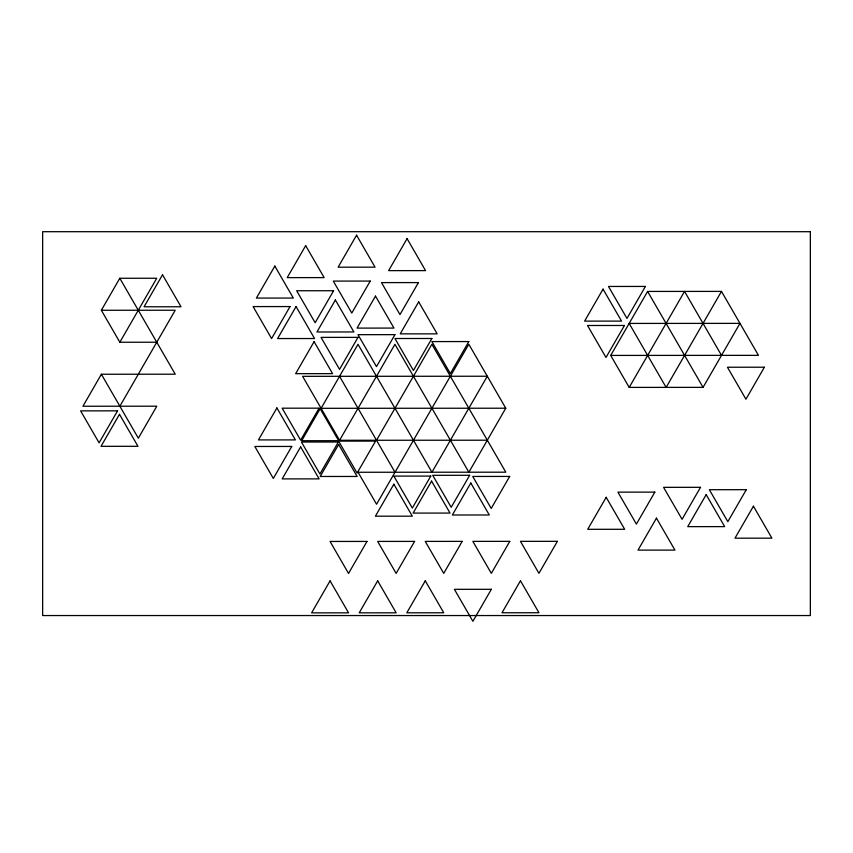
<?xml version="1.0" encoding="UTF-8"?>
<svg xmlns="http://www.w3.org/2000/svg" width="853" height="853" viewBox="0 0 853 853"><rect width="100%" height="100%" fill="white"/><g stroke="black" fill="none" stroke-linecap="round" stroke-linejoin="round"><path stroke-width="1.28" d="M119.836 342.245L101.347 310.268L119.804 278.27L156.739 278.249L119.836 342.245L156.771 342.224M101.379 374.243L82.933 406.241L156.803 406.199L138.346 438.197L101.379 374.243L175.249 374.211L119.804 278.27M119.868 406.22L175.217 310.236L101.347 310.268M505.776 408.214L321.101 408.31L358.004 344.313L431.938 472.231L487.298 376.237L302.612 376.333L339.579 440.287L394.939 344.303L468.873 472.21L505.776 408.214L468.809 344.26L376.557 504.24L358.068 472.263L505.808 472.189L431.874 344.281L376.525 440.265M610.705 355.424L647.608 291.438L721.478 291.395L758.456 355.349L610.705 355.424L629.194 387.401L703.064 387.369L739.967 323.372L629.162 323.426L666.129 387.39L721.478 291.395M629.194 387.401L684.543 291.417L721.51 355.37M339.579 440.287L487.33 440.212M647.608 291.438L703.064 387.369M339.547 376.312L395.003 472.253M162.518 274.783L144.061 306.781L181.007 306.76L162.518 274.783M117.554 410.847L99.097 442.846L80.619 410.869L117.554 410.847M119.484 414.323L101.027 446.322L137.962 446.3L119.484 414.323M274.837 266.083L256.38 298.081L293.325 298.06L274.837 266.083M305.673 245.632L287.226 277.63L324.161 277.609L305.673 245.632M290.041 306.568L271.585 338.566L253.106 306.579L290.041 306.568M296.066 306.558L277.609 338.556L314.554 338.534L296.066 306.558M356.565 235.193L338.119 267.192L375.053 267.17L356.565 235.193M333.598 290.734L315.152 322.733L296.663 290.756L333.598 290.734M335.389 299.989L316.943 331.988L353.878 331.966L335.389 299.989M314.096 341.669L295.65 373.667L332.585 373.646L314.096 341.669M276.905 407.926L258.448 439.924L295.383 439.903L276.905 407.926M370.234 281.074L351.777 313.072L333.288 281.095L370.234 281.074M407.084 238.637L388.627 270.636L425.562 270.614L407.084 238.637M375.491 296.108L357.044 328.106L393.979 328.085L375.491 296.108M291.758 446.45L273.312 478.448L254.823 446.471L291.758 446.45M358.004 337.372L339.547 369.37L321.059 337.393L358.004 337.372M319.086 408.171L300.629 440.169L282.151 408.192L319.086 408.171M320.163 408.715L301.706 440.713L338.641 440.692L320.163 408.715M300.629 446.897L282.183 478.896L319.118 478.874L300.629 446.897M418.428 282.588L399.972 314.586L381.494 282.61L418.428 282.588M394.939 334.653L376.482 366.651L357.993 334.675L394.939 334.653M418.684 301.866L400.228 333.864L437.162 333.854L418.684 301.866M338.374 442.014L319.928 474.012L301.44 442.035L338.374 442.014M338.641 444.488L320.195 476.475L357.13 476.464L338.641 444.488M431.874 338.492L413.417 370.49L394.939 338.513L431.874 338.492M375.544 441.097L357.098 473.095L338.609 441.118L375.544 441.097M330.068 580.861L311.622 612.859L348.557 612.838L330.068 580.861M468.809 341.563L450.363 373.561L431.874 341.584L468.809 341.563M393.851 484.205L375.395 516.193L412.33 516.182L393.851 484.205M366.993 541.431L348.536 573.429L330.058 541.452L366.993 541.431M430.786 476.081L412.33 508.079L393.851 476.102L430.786 476.081M431.554 481.103L413.108 513.09L450.043 513.079L431.554 481.103M377.676 580.84L359.22 612.838L396.155 612.817L377.676 580.84M414.59 541.399L396.133 573.397L377.655 541.42L414.59 541.399M469.651 475.292L451.194 507.29L432.716 475.313L469.651 475.292M470.803 483.011L452.357 514.999L489.291 514.988L470.803 483.011M425.274 580.808L406.817 612.806L443.752 612.785L425.274 580.808M603.05 289.135L584.604 321.123L621.538 321.112L603.05 289.135M462.187 541.378L443.731 573.376L425.252 541.399L462.187 541.378M509.667 476.432L491.221 508.431L472.733 476.454L509.667 476.432M645.422 286.437L626.976 318.436L608.488 286.459L645.422 286.437M624.449 325.483L605.993 357.471L587.514 325.494L624.449 325.483M509.785 541.356L491.328 573.355L472.85 541.378L509.785 541.356M491.339 589.306L472.893 621.304L454.404 589.327L491.339 589.306M520.469 580.765L502.012 612.763L538.947 612.742L520.469 580.765M557.382 541.335L538.936 573.323L520.447 541.346L557.382 541.335M606.174 497.31L587.717 529.308L624.663 529.286L606.174 497.31M654.848 492.117L636.402 524.115L617.913 492.138L654.848 492.117M656.458 518.134L638.012 550.121L674.947 550.11L656.458 518.134M764.384 367.216L745.938 399.215L727.449 367.238L764.384 367.216M700.516 487.319L682.069 519.317L663.581 487.34L700.516 487.319M706.177 494.644L687.731 526.642L724.666 526.621L706.177 494.644M746.29 489.686L727.833 521.684L709.344 489.707L746.29 489.686M753.434 506.192L734.977 538.19L771.912 538.168L753.434 506.192M810.35 231.696L42.65 231.696L42.65 615.546L810.35 615.546L810.35 231.696"/></g></svg>
